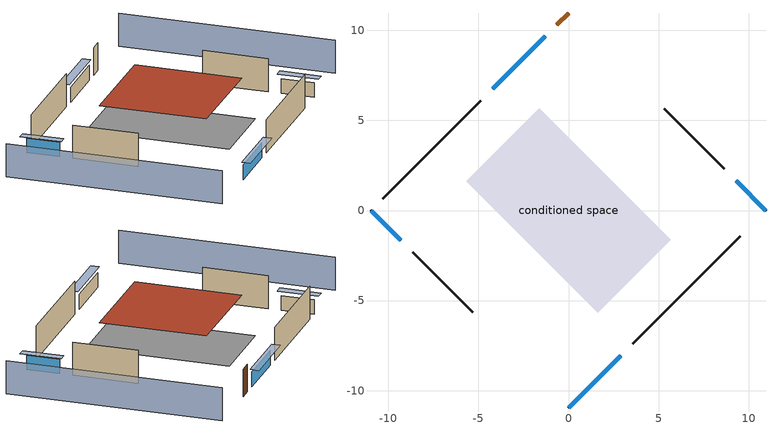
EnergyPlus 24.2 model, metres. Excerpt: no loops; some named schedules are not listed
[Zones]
conditioned space
 floor foundation (Slab1 construction): -5.66,1.62 -1.62,5.66 5.66,-1.62 1.62,-5.66 z0
 wall outside (AdiabaticWallConstruction 1): 0,10.96 -0.65,10.31 z0:2.03
 wall outside (AdiabaticWallConstruction): 0,-10.96 2.91,-8.05 / -1.3,9.66 -4.21,6.75 z0:1.1; -10.96,0 -9.3,-1.66 / 10.96,0 9.3,1.66 z0:1.07
 wall outside (Wall1 construction): 3.57,-7.39 9.54,-1.42 z0:2.44
 wall outside (Wall2 construction): -8.64,-2.32 -5.32,-5.64 z0:2.44
 wall outside (Wall3 construction): -4.87,6.09 -10.3,0.66 z0:2.44
 wall outside (Wall4 construction): 8.64,2.32 5.32,5.64 z0:2.44
 window (WindowConstruction): 0,-10.96 2.91,-8.05 z0:1.1
 window (WindowConstruction 1): -10.96,0 -9.3,-1.66 z0:1.07
 window (WindowConstruction 2): -1.3,9.66 -4.21,6.75 z0:1.1
 window (WindowConstruction 3): 10.96,0 9.3,1.66 z0:1.07
 door (Door): 0,10.96 -0.65,10.31 z0:2.03
 roof outside (Roof1 construction): 0,5.43 -5.43,0 0,-5.43 5.43,0 z2.44
shading: -14.19,-3.23 -3.23,-14.19 / 14.19,3.23 3.23,14.19 z0:2.44; 3.13,-7.84 -0.22,-11.18 0.22,-11.61 3.56,-8.27 z1.4; -9.08,-1.88 -11.18,0.22 -11.61,-0.22 -9.51,-2.31 z1.37; -4.43,6.53 -1.09,9.87 -1.52,10.3 -4.86,6.96 z1.4; 9.08,1.88 11.18,-0.22 11.61,0.22 9.51,2.31 z1.37
[Building]
Building 1: Terrain=Suburbs
[Site:Location]
Portland Intl Arpt_OR: Latitude {deg}=45.59; Longitude {deg}=-122.6; Time Zone {hr}=-8; Elevation {m}=33; Keep Site Location Information=Yes
[Site:GroundTemperature:Shallow]
10.2558, 8.96328, 8.85977, 9.47314, 11.9355, 14.3863, 16.5111, 17.8571, 17.9714, 16.8767, 14.8061, 12.4304
[Site:WaterMainsTemperature]
Calculation Method=Schedule; Temperature Schedule=mains temperature schedule
[Material] Roughness=Rough; Thermal Absorptance=0.9
Name | Thickness {m} | Conductivity {W/m-K} | Density {kg/m3} | Specific Heat {J/kg-K} | Solar Absorptance | Visible Absorptance
concrete 4.0 in. | 0.1016 | 1.803125 | 2242.8 | 837.4 | 0.7 | 0.7
door material | 0.04445 | 0.0612267 | 512.64 | 1214.23 | 0.7 | 0.7
floor covering | 0.0127 | 0.0450781 | 54.468 | 1339.84 | 0.9 | 0.9
furniture material conditioned space 1 | 0.1524 | 0.115458 | 640.8 | 1214.23 | 0.6 | 0.6
gypsum board | 0.0127 | 0.160291 | 801 | 837.4 | 0.6 | 0.6
osb sheathing 0.5 in. | 0.0127 | 0.115458 | 512.64 | 1214.23 | 0.7 | 0.7
osb sheathing 0.75 in. | 0.01905 | 0.115458 | 512.64 | 1214.23 | 0.7 | 0.7
roof rigid ins | 0.103632 | 0.029427 | 32.04 | 1214.23 | 0.7 | 0.7
roof stud and cavity | 0.2032 | 0.0470591 | 78.34581 | 1123.46 | 0.7 | 0.7
slate or tile shingles | 0.01905 | 0.840978 | 1899.972 | 799.717 | 0.75 | 0.75
wall rigid ins | 0.512978 | 0.029427 | 32.04 | 1214.23 | 0.7 | 0.7
wall stud and cavity | 0.1397 | 0.550994 | 139.0536 | 1170.24 | 0.7 | 0.7
wall stud and cavity 1 | 0.0889 | 0.380278 | 52.3479 | 1209.89 | 0.7 | 0.7
wall stud and cavity 2 | 0.0889 | 0.391764 | 83.0341 | 1211.67 | 0.7 | 0.7
wood siding | 0.0254 | 0.102417 | 544.68 | 1172.36 | 0.85 | 0.85
wood siding 1; wood siding 2 | 0.0254 | 0.102417 | 544.68 | 1172.36 | 0.7 | 0.7
[WindowMaterial:SimpleGlazingSystem]
WindowMaterial: U-Factor {W/m2-K}=4.31528; Solar Heat Gain Coefficient=0.67
[Construction]
AdiabaticWallConstruction: wood siding 1, wall rigid ins, wall stud and cavity 1, gypsum board
AdiabaticWallConstruction 1: wood siding 2, wall rigid ins, wall stud and cavity 1, gypsum board
Door: door material
furniture construction conditioned space 1: furniture material conditioned space 1
PartitionWallConstruction: gypsum board, wall stud and cavity 2, gypsum board
Roof1 construction: slate or tile shingles, roof rigid ins, osb sheathing 0.75 in., roof stud and cavity, gypsum board
Slab1 construction: concrete 4.0 in., floor covering
Wall1 construction; Wall2 construction; Wall3 construction; Wall4 construction: wood siding, osb sheathing 0.5 in., wall stud and cavity, gypsum board
WindowConstruction; WindowConstruction 1; WindowConstruction 2; WindowConstruction 3: WindowMaterial
[Zone]
conditioned space: Multiplier=1; Volume {m3}=143.623; Part of Total Floor Area=Yes
[Space]
conditioned space 1: Zone=conditioned space; Volume {m3}=143.623
[SurfaceProperty:ExposedFoundationPerimeter]
Slab1: Exposed Perimeter Calculation Method=TotalExposedPerimeter; Total Exposed Perimeter {m}=32.03448
[SurfaceProperty:IncidentSolarMultiplier] Incident Solar Multiplier=1; Incident Solar Multiplier Schedule=trans schedule winter=0.85 summer=0.7
Window1; Window2; Window3; Window4
[InternalMass] Zone or ZoneList=conditioned space; Space or SpaceList=conditioned space 1
Name | Construction | Surface Area {m2}
furniture mass conditioned space 1 | furniture construction conditioned space 1 | 23.56021
partition wall mass | PartitionWallConstruction | 58.90053
[ElectricEquipment] Zone or ZoneList or Space or SpaceList=conditioned space 1; Design Level Calculation Method=EquipmentLevel; Fraction Latent=0
Name | Schedule | Design Level {W} | Fraction Radiant | Fraction Lost
clothes dryer | clothes dryer schedule | 0 | 0 | 1
clothes washer | clothes washer schedule | 0 | 0 | 1
cooking range | cooking range schedule | 0 | 0 | 1
dishwasher | dishwasher schedule | 0 | 0 | 1
freezer | freezer schedule | 194.914 | 0.6 | 0
fridge | fridge schedule | 49.4292 | 0.6 | 0
mech vent house fan | mech vent house fan schedule | 0 | 0 | 1
mech vent house fan cfis | mech vent house fan cfis schedule | 0 | 0 | 0
misc permanent spa heater | misc permanent spa heater schedule | 154.19 | 0 | 1
misc permanent spa pump | misc permanent spa pump schedule | 161.245 | 0 | 1
whole house fan | Always On Discrete | 0 | 0 | 1
[OtherEquipment] Zone or ZoneList or Space or SpaceList=conditioned space 1; Design Level Calculation Method=EquipmentLevel
Name | Fuel Type | Schedule | Design Level {W} | Fraction Latent | Fraction Radiant | Fraction Lost
clothes dryer 1 | Electricity | clothes dryer schedule | 0 | 0 | 0 | 1
cooking range 1 | Electricity | cooking range schedule | 0 | 0 | 0 | 1
general water use latent | None | general water use schedule | 0 | 1 | 0 | 0
general water use sensible | None | general water use schedule | 0 | 0 | 0.6 | 0
mech vent house fan latent load; water heater lat | None | Always On Discrete | 0 | 1 | 0 | 0
mech vent house fan sensible load; water heater sens | None | Always On Discrete | 0 | 0 | 0 | 0
water heater energy adjustment1 | Electricity | Always On Discrete | 0.01 | 0 | 0 | 1
[ZoneInfiltration:DesignFlowRate] Zone or ZoneList or Space or SpaceList=conditioned space 1; Schedule=Always On Discrete; Design Flow Rate Calculation Method=Flow/Zone; Design Flow Rate {m3/s}=0
infil flow; natural vent flow; whole house fan flow
[Foundation:Kiva]
Foundation Kiva 1: Initial Indoor Air Temperature {C}=12.7778; Wall Height Above Grade {m}=0.1016; Wall Depth Below Slab {m}=0.2032
[Foundation:Kiva:Settings]
Soil Conductivity {W/m-K}=1.3848; Soil Density {kg/m3}=1842.3; Soil Specific Heat {J/kg-K}=418.7; Ground Solar Absorptivity=0.9; Ground Thermal Absorptivity=0.9; Ground Surface Roughness {m}=0.03; Far-Field Width {m}=40; Deep-Ground Boundary Condition=ZeroFlux; Deep-Ground Depth {m}=40; Minimum Cell Dimension {m}=0.2; Maximum Cell Growth Coefficient=3; Simulation Timestep=Timestep
[Schedule:Day:Interval]
trans schedule winter=0.85 summer=0.7 day; trans schedule winter=0.85 summer=0.7 day 2: No, 24:00, 0.85
trans schedule winter=0.85 summer=0.7 day 1: No, 24:00, 0.7
trans schedule winter=0.85 summer=0.7 default day; clothes dryer schedule day 1; clothes dryer schedule default day; clothes washer schedule day 1; clothes washer schedule default day; cooking range schedule day 1; cooking range schedule default day; dishwasher schedule day 1; dishwasher schedule default day; freezer schedule default day: No, 24:00, 0
freezer schedule day: No, 01:00, 0.610949, 02:00, 0.595675, 03:00, 0.580401, 04:00, 0.565128, 06:00, 0.549854, 07:00, 0.580401, 08:00, 0.610949, 10:00, 0.626223, 12:00, 0.610949, 15:00, 0.641496, 16:00, 0.626223, 17:00, 0.672044, 18:00, 0.733139, 19:00, 0.763686, 20:00, 0.733139, 21:00, 0.717865, 22:00, 0.702591, 23:00, 0.672044, 24:00, 0.626223
[Schedule:Week:Daily]
trans schedule winter=0.85 summer=0.7 Week Rule - Jan1-May26: trans schedule winter=0.85 summer=0.7 day, trans schedule winter=0.85 summer=0.7 day, trans schedule winter=0.85 summer=0.7 day, trans schedule winter=0.85 summer=0.7 day, trans schedule winter=0.85 summer=0.7 day, trans schedule winter=0.85 summer=0.7 day, trans schedule winter=0.85 summer=0.7 day, trans schedule winter=0.85 summer=0.7 default day, trans schedule winter=0.85 summer=0.7 default day, trans schedule winter=0.85 summer=0.7 default day, trans schedule winter=0.85 summer=0.7 default day, trans schedule winter=0.85 summer=0.7 default day
trans schedule winter=0.85 summer=0.7 Week Rule - May27-Jun2: trans schedule winter=0.85 summer=0.7 day, trans schedule winter=0.85 summer=0.7 day, trans schedule winter=0.85 summer=0.7 day, trans schedule winter=0.85 summer=0.7 day, trans schedule winter=0.85 summer=0.7 day, trans schedule winter=0.85 summer=0.7 day 1, trans schedule winter=0.85 summer=0.7 day 1, trans schedule winter=0.85 summer=0.7 default day, trans schedule winter=0.85 summer=0.7 default day, trans schedule winter=0.85 summer=0.7 default day, trans schedule winter=0.85 summer=0.7 default day, trans schedule winter=0.85 summer=0.7 default day
trans schedule winter=0.85 summer=0.7 Week Rule - Jun3-Sep29: trans schedule winter=0.85 summer=0.7 day 1, trans schedule winter=0.85 summer=0.7 day 1, trans schedule winter=0.85 summer=0.7 day 1, trans schedule winter=0.85 summer=0.7 day 1, trans schedule winter=0.85 summer=0.7 day 1, trans schedule winter=0.85 summer=0.7 day 1, trans schedule winter=0.85 summer=0.7 day 1, trans schedule winter=0.85 summer=0.7 default day, trans schedule winter=0.85 summer=0.7 default day, trans schedule winter=0.85 summer=0.7 default day, trans schedule winter=0.85 summer=0.7 default day, trans schedule winter=0.85 summer=0.7 default day
trans schedule winter=0.85 summer=0.7 Week Rule - Sep30-Oct6: trans schedule winter=0.85 summer=0.7 day 1, trans schedule winter=0.85 summer=0.7 day 2, trans schedule winter=0.85 summer=0.7 day 2, trans schedule winter=0.85 summer=0.7 day 2, trans schedule winter=0.85 summer=0.7 day 2, trans schedule winter=0.85 summer=0.7 day 2, trans schedule winter=0.85 summer=0.7 day 2, trans schedule winter=0.85 summer=0.7 default day, trans schedule winter=0.85 summer=0.7 default day, trans schedule winter=0.85 summer=0.7 default day, trans schedule winter=0.85 summer=0.7 default day, trans schedule winter=0.85 summer=0.7 default day
trans schedule winter=0.85 summer=0.7 Week Rule - Oct7-Dec31: trans schedule winter=0.85 summer=0.7 day 2, trans schedule winter=0.85 summer=0.7 day 2, trans schedule winter=0.85 summer=0.7 day 2, trans schedule winter=0.85 summer=0.7 day 2, trans schedule winter=0.85 summer=0.7 day 2, trans schedule winter=0.85 summer=0.7 day 2, trans schedule winter=0.85 summer=0.7 day 2, trans schedule winter=0.85 summer=0.7 default day, trans schedule winter=0.85 summer=0.7 default day, trans schedule winter=0.85 summer=0.7 default day, trans schedule winter=0.85 summer=0.7 default day, trans schedule winter=0.85 summer=0.7 default day
clothes dryer schedule Week Rule - Jan1-Dec31: clothes dryer schedule day 1, clothes dryer schedule day 1, clothes dryer schedule day 1, clothes dryer schedule day 1, clothes dryer schedule day 1, clothes dryer schedule day 1, clothes dryer schedule day 1, clothes dryer schedule default day, clothes dryer schedule default day, clothes dryer schedule default day, clothes dryer schedule default day, clothes dryer schedule default day
clothes washer schedule Week Rule - Jan1-Dec31: clothes washer schedule day 1, clothes washer schedule day 1, clothes washer schedule day 1, clothes washer schedule day 1, clothes washer schedule day 1, clothes washer schedule day 1, clothes washer schedule day 1, clothes washer schedule default day, clothes washer schedule default day, clothes washer schedule default day, clothes washer schedule default day, clothes washer schedule default day
cooking range schedule Week Rule - Jan1-Dec31: cooking range schedule day 1, cooking range schedule day 1, cooking range schedule day 1, cooking range schedule day 1, cooking range schedule day 1, cooking range schedule day 1, cooking range schedule day 1, cooking range schedule default day, cooking range schedule default day, cooking range schedule default day, cooking range schedule default day, cooking range schedule default day
dishwasher schedule Week Rule - Jan1-Dec31: dishwasher schedule day 1, dishwasher schedule day 1, dishwasher schedule day 1, dishwasher schedule day 1, dishwasher schedule day 1, dishwasher schedule day 1, dishwasher schedule day 1, dishwasher schedule default day, dishwasher schedule default day, dishwasher schedule default day, dishwasher schedule default day, dishwasher schedule default day
freezer schedule Week Rule - Jan1-Jan27: freezer schedule day, freezer schedule day, freezer schedule day, freezer schedule day, freezer schedule day, freezer schedule day, freezer schedule day, freezer schedule default day, freezer schedule default day, freezer schedule default day, freezer schedule default day, freezer schedule default day
freezer schedule Week Rule - Jan28-Feb3: freezer schedule day, freezer schedule day, freezer schedule day, freezer schedule day, freezer schedule day 1, freezer schedule day 1, freezer schedule day 1, freezer schedule default day, freezer schedule default day, freezer schedule default day, freezer schedule default day, freezer schedule default day
freezer schedule Week Rule - Feb4-Feb24: freezer schedule day 1, freezer schedule day 1, freezer schedule day 1, freezer schedule day 1, freezer schedule day 1, freezer schedule day 1, freezer schedule day 1, freezer schedule default day, freezer schedule default day, freezer schedule default day, freezer schedule default day, freezer schedule default day
freezer schedule Week Rule - Feb25-Mar3: freezer schedule day 1, freezer schedule day 1, freezer schedule day 1, freezer schedule day 1, freezer schedule day 2, freezer schedule day 2, freezer schedule day 2, freezer schedule default day, freezer schedule default day, freezer schedule default day, freezer schedule default day, freezer schedule default day
freezer schedule Week Rule - Mar4-May26: freezer schedule day 2, freezer schedule day 2, freezer schedule day 2, freezer schedule day 2, freezer schedule day 2, freezer schedule day 2, freezer schedule day 2, freezer schedule default day, freezer schedule default day, freezer schedule default day, freezer schedule default day, freezer schedule default day
freezer schedule Week Rule - May27-Jun2: freezer schedule day 2, freezer schedule day 2, freezer schedule day 2, freezer schedule day 2, freezer schedule day 2, freezer schedule day 3, freezer schedule day 3, freezer schedule default day, freezer schedule default day, freezer schedule default day, freezer schedule default day, freezer schedule default day
freezer schedule Week Rule - Jun3-Sep29: freezer schedule day 3, freezer schedule day 3, freezer schedule day 3, freezer schedule day 3, freezer schedule day 3, freezer schedule day 3, freezer schedule day 3, freezer schedule default day, freezer schedule default day, freezer schedule default day, freezer schedule default day, freezer schedule default day
freezer schedule Week Rule - Sep30-Oct6: freezer schedule day 3, freezer schedule day 4, freezer schedule day 4, freezer schedule day 4, freezer schedule day 4, freezer schedule day 4, freezer schedule day 4, freezer schedule default day, freezer schedule default day, freezer schedule default day, freezer schedule default day, freezer schedule default day
freezer schedule Week Rule - Oct7-Oct27: freezer schedule day 4, freezer schedule day 4, freezer schedule day 4, freezer schedule day 4, freezer schedule day 4, freezer schedule day 4, freezer schedule day 4, freezer schedule default day, freezer schedule default day, freezer schedule default day, freezer schedule default day, freezer schedule default day
freezer schedule Week Rule - Oct28-Nov3: freezer schedule day 4, freezer schedule day 4, freezer schedule day 4, freezer schedule day 4, freezer schedule day 5, freezer schedule day 5, freezer schedule day 5, freezer schedule default day, freezer schedule default day, freezer schedule default day, freezer schedule default day, freezer schedule default day
freezer schedule Week Rule - Nov4-Nov24: freezer schedule day 5, freezer schedule day 5, freezer schedule day 5, freezer schedule day 5, freezer schedule day 5, freezer schedule day 5, freezer schedule day 5, freezer schedule default day, freezer schedule default day, freezer schedule default day, freezer schedule default day, freezer schedule default day
freezer schedule Week Rule - Nov25-Dec1: freezer schedule day 5, freezer schedule day 5, freezer schedule day 5, freezer schedule day 5, freezer schedule day 5, freezer schedule day 5, freezer schedule day 6, freezer schedule default day, freezer schedule default day, freezer schedule default day, freezer schedule default day, freezer schedule default day
freezer schedule Week Rule - Dec2-Dec31: freezer schedule day 6, freezer schedule day 6, freezer schedule day 6, freezer schedule day 6, freezer schedule day 6, freezer schedule day 6, freezer schedule day 6, freezer schedule default day, freezer schedule default day, freezer schedule default day, freezer schedule default day, freezer schedule default day
misc permanent spa heater schedule Week Rule - Jan1-Jan27: misc permanent spa heater schedule day, misc permanent spa heater schedule day, misc permanent spa heater schedule day, misc permanent spa heater schedule day, misc permanent spa heater schedule day, misc permanent spa heater schedule day, misc permanent spa heater schedule day, misc permanent spa heater schedule default day, misc permanent spa heater schedule default day, misc permanent spa heater schedule default day, misc permanent spa heater schedule default day, misc permanent spa heater schedule default day
misc permanent spa heater schedule Week Rule - Jan28-Feb3: misc permanent spa heater schedule day, misc permanent spa heater schedule day, misc permanent spa heater schedule day, misc permanent spa heater schedule day, misc permanent spa heater schedule day 1, misc permanent spa heater schedule day 1, misc permanent spa heater schedule day 1, misc permanent spa heater schedule default day, misc permanent spa heater schedule default day, misc permanent spa heater schedule default day, misc permanent spa heater schedule default day, misc permanent spa heater schedule default day
misc permanent spa heater schedule Week Rule - Feb4-Feb24: misc permanent spa heater schedule day 1, misc permanent spa heater schedule day 1, misc permanent spa heater schedule day 1, misc permanent spa heater schedule day 1, misc permanent spa heater schedule day 1, misc permanent spa heater schedule day 1, misc permanent spa heater schedule day 1, misc permanent spa heater schedule default day, misc permanent spa heater schedule default day, misc permanent spa heater schedule default day, misc permanent spa heater schedule default day, misc permanent spa heater schedule default day
misc permanent spa heater schedule Week Rule - Feb25-Mar3: misc permanent spa heater schedule day 1, misc permanent spa heater schedule day 1, misc permanent spa heater schedule day 1, misc permanent spa heater schedule day 1, misc permanent spa heater schedule day 2, misc permanent spa heater schedule day 2, misc permanent spa heater schedule day 2, misc permanent spa heater schedule default day, misc permanent spa heater schedule default day, misc permanent spa heater schedule default day, misc permanent spa heater schedule default day, misc permanent spa heater schedule default day
misc permanent spa heater schedule Week Rule - Mar4-May26: misc permanent spa heater schedule day 2, misc permanent spa heater schedule day 2, misc permanent spa heater schedule day 2, misc permanent spa heater schedule day 2, misc permanent spa heater schedule day 2, misc permanent spa heater schedule day 2, misc permanent spa heater schedule day 2, misc permanent spa heater schedule default day, misc permanent spa heater schedule default day, misc permanent spa heater schedule default day, misc permanent spa heater schedule default day, misc permanent spa heater schedule default day
misc permanent spa heater schedule Week Rule - May27-Jun2: misc permanent spa heater schedule day 2, misc permanent spa heater schedule day 2, misc permanent spa heater schedule day 2, misc permanent spa heater schedule day 2, misc permanent spa heater schedule day 2, misc permanent spa heater schedule day 3, misc permanent spa heater schedule day 3, misc permanent spa heater schedule default day, misc permanent spa heater schedule default day, misc permanent spa heater schedule default day, misc permanent spa heater schedule default day, misc permanent spa heater schedule default day
misc permanent spa heater schedule Week Rule - Jun3-Sep29: misc permanent spa heater schedule day 3, misc permanent spa heater schedule day 3, misc permanent spa heater schedule day 3, misc permanent spa heater schedule day 3, misc permanent spa heater schedule day 3, misc permanent spa heater schedule day 3, misc permanent spa heater schedule day 3, misc permanent spa heater schedule default day, misc permanent spa heater schedule default day, misc permanent spa heater schedule default day, misc permanent spa heater schedule default day, misc permanent spa heater schedule default day
misc permanent spa heater schedule Week Rule - Sep30-Oct6: misc permanent spa heater schedule day 3, misc permanent spa heater schedule day 4, misc permanent spa heater schedule day 4, misc permanent spa heater schedule day 4, misc permanent spa heater schedule day 4, misc permanent spa heater schedule day 4, misc permanent spa heater schedule day 4, misc permanent spa heater schedule default day, misc permanent spa heater schedule default day, misc permanent spa heater schedule default day, misc permanent spa heater schedule default day, misc permanent spa heater schedule default day
misc permanent spa heater schedule Week Rule - Oct7-Oct27: misc permanent spa heater schedule day 4, misc permanent spa heater schedule day 4, misc permanent spa heater schedule day 4, misc permanent spa heater schedule day 4, misc permanent spa heater schedule day 4, misc permanent spa heater schedule day 4, misc permanent spa heater schedule day 4, misc permanent spa heater schedule default day, misc permanent spa heater schedule default day, misc permanent spa heater schedule default day, misc permanent spa heater schedule default day, misc permanent spa heater schedule default day
misc permanent spa heater schedule Week Rule - Oct28-Nov3: misc permanent spa heater schedule day 4, misc permanent spa heater schedule day 4, misc permanent spa heater schedule day 4, misc permanent spa heater schedule day 4, misc permanent spa heater schedule day 5, misc permanent spa heater schedule day 5, misc permanent spa heater schedule day 5, misc permanent spa heater schedule default day, misc permanent spa heater schedule default day, misc permanent spa heater schedule default day, misc permanent spa heater schedule default day, misc permanent spa heater schedule default day
misc permanent spa heater schedule Week Rule - Nov4-Nov24: misc permanent spa heater schedule day 5, misc permanent spa heater schedule day 5, misc permanent spa heater schedule day 5, misc permanent spa heater schedule day 5, misc permanent spa heater schedule day 5, misc permanent spa heater schedule day 5, misc permanent spa heater schedule day 5, misc permanent spa heater schedule default day, misc permanent spa heater schedule default day, misc permanent spa heater schedule default day, misc permanent spa heater schedule default day, misc permanent spa heater schedule default day
misc permanent spa heater schedule Week Rule - Nov25-Dec1: misc permanent spa heater schedule day 5, misc permanent spa heater schedule day 5, misc permanent spa heater schedule day 5, misc permanent spa heater schedule day 5, misc permanent spa heater schedule day 5, misc permanent spa heater schedule day 5, misc permanent spa heater schedule day 6, misc permanent spa heater schedule default day, misc permanent spa heater schedule default day, misc permanent spa heater schedule default day, misc permanent spa heater schedule default day, misc permanent spa heater schedule default day
misc permanent spa heater schedule Week Rule - Dec2-Dec31: misc permanent spa heater schedule day 6, misc permanent spa heater schedule day 6, misc permanent spa heater schedule day 6, misc permanent spa heater schedule day 6, misc permanent spa heater schedule day 6, misc permanent spa heater schedule day 6, misc permanent spa heater schedule day 6, misc permanent spa heater schedule default day, misc permanent spa heater schedule default day, misc permanent spa heater schedule default day, misc permanent spa heater schedule default day, misc permanent spa heater schedule default day
misc permanent spa pump schedule Week Rule - Jan1-Jan27: misc permanent spa pump schedule day, misc permanent spa pump schedule day, misc permanent spa pump schedule day, misc permanent spa pump schedule day, misc permanent spa pump schedule day, misc permanent spa pump schedule day, misc permanent spa pump schedule day, misc permanent spa pump schedule default day, misc permanent spa pump schedule default day, misc permanent spa pump schedule default day, misc permanent spa pump schedule default day, misc permanent spa pump schedule default day
misc permanent spa pump schedule Week Rule - Jan28-Feb3: misc permanent spa pump schedule day, misc permanent spa pump schedule day, misc permanent spa pump schedule day, misc permanent spa pump schedule day, misc permanent spa pump schedule day 1, misc permanent spa pump schedule day 1, misc permanent spa pump schedule day 1, misc permanent spa pump schedule default day, misc permanent spa pump schedule default day, misc permanent spa pump schedule default day, misc permanent spa pump schedule default day, misc permanent spa pump schedule default day
misc permanent spa pump schedule Week Rule - Feb4-Feb24: misc permanent spa pump schedule day 1, misc permanent spa pump schedule day 1, misc permanent spa pump schedule day 1, misc permanent spa pump schedule day 1, misc permanent spa pump schedule day 1, misc permanent spa pump schedule day 1, misc permanent spa pump schedule day 1, misc permanent spa pump schedule default day, misc permanent spa pump schedule default day, misc permanent spa pump schedule default day, misc permanent spa pump schedule default day, misc permanent spa pump schedule default day
misc permanent spa pump schedule Week Rule - Feb25-Mar3: misc permanent spa pump schedule day 1, misc permanent spa pump schedule day 1, misc permanent spa pump schedule day 1, misc permanent spa pump schedule day 1, misc permanent spa pump schedule day 2, misc permanent spa pump schedule day 2, misc permanent spa pump schedule day 2, misc permanent spa pump schedule default day, misc permanent spa pump schedule default day, misc permanent spa pump schedule default day, misc permanent spa pump schedule default day, misc permanent spa pump schedule default day
misc permanent spa pump schedule Week Rule - Mar4-Mar31: misc permanent spa pump schedule day 2, misc permanent spa pump schedule day 2, misc permanent spa pump schedule day 2, misc permanent spa pump schedule day 2, misc permanent spa pump schedule day 2, misc permanent spa pump schedule day 2, misc permanent spa pump schedule day 2, misc permanent spa pump schedule default day, misc permanent spa pump schedule default day, misc permanent spa pump schedule default day, misc permanent spa pump schedule default day, misc permanent spa pump schedule default day
misc permanent spa pump schedule Week Rule - Apr1-Apr28: misc permanent spa pump schedule day 3, misc permanent spa pump schedule day 3, misc permanent spa pump schedule day 3, misc permanent spa pump schedule day 3, misc permanent spa pump schedule day 3, misc permanent spa pump schedule day 3, misc permanent spa pump schedule day 3, misc permanent spa pump schedule default day, misc permanent spa pump schedule default day, misc permanent spa pump schedule default day, misc permanent spa pump schedule default day, misc permanent spa pump schedule default day
misc permanent spa pump schedule Week Rule - Apr29-May5: misc permanent spa pump schedule day 3, misc permanent spa pump schedule day 3, misc permanent spa pump schedule day 4, misc permanent spa pump schedule day 4, misc permanent spa pump schedule day 4, misc permanent spa pump schedule day 4, misc permanent spa pump schedule day 4, misc permanent spa pump schedule default day, misc permanent spa pump schedule default day, misc permanent spa pump schedule default day, misc permanent spa pump schedule default day, misc permanent spa pump schedule default day
misc permanent spa pump schedule Week Rule - May6-May26: misc permanent spa pump schedule day 4, misc permanent spa pump schedule day 4, misc permanent spa pump schedule day 4, misc permanent spa pump schedule day 4, misc permanent spa pump schedule day 4, misc permanent spa pump schedule day 4, misc permanent spa pump schedule day 4, misc permanent spa pump schedule default day, misc permanent spa pump schedule default day, misc permanent spa pump schedule default day, misc permanent spa pump schedule default day, misc permanent spa pump schedule default day
misc permanent spa pump schedule Week Rule - May27-Jun2: misc permanent spa pump schedule day 4, misc permanent spa pump schedule day 4, misc permanent spa pump schedule day 4, misc permanent spa pump schedule day 4, misc permanent spa pump schedule day 4, misc permanent spa pump schedule day 5, misc permanent spa pump schedule day 5, misc permanent spa pump schedule default day, misc permanent spa pump schedule default day, misc permanent spa pump schedule default day, misc permanent spa pump schedule default day, misc permanent spa pump schedule default day
misc permanent spa pump schedule Week Rule - Jun3-Jun30: misc permanent spa pump schedule day 5, misc permanent spa pump schedule day 5, misc permanent spa pump schedule day 5, misc permanent spa pump schedule day 5, misc permanent spa pump schedule day 5, misc permanent spa pump schedule day 5, misc permanent spa pump schedule day 5, misc permanent spa pump schedule default day, misc permanent spa pump schedule default day, misc permanent spa pump schedule default day, misc permanent spa pump schedule default day, misc permanent spa pump schedule default day
misc permanent spa pump schedule Week Rule - Jul1-Aug25: misc permanent spa pump schedule day 6, misc permanent spa pump schedule day 6, misc permanent spa pump schedule day 6, misc permanent spa pump schedule day 6, misc permanent spa pump schedule day 6, misc permanent spa pump schedule day 6, misc permanent spa pump schedule day 6, misc permanent spa pump schedule default day, misc permanent spa pump schedule default day, misc permanent spa pump schedule default day, misc permanent spa pump schedule default day, misc permanent spa pump schedule default day
misc permanent spa pump schedule Week Rule - Aug26-Sep1: misc permanent spa pump schedule day 6, misc permanent spa pump schedule day 6, misc permanent spa pump schedule day 6, misc permanent spa pump schedule day 6, misc permanent spa pump schedule day 6, misc permanent spa pump schedule day 6, misc permanent spa pump schedule day 7, misc permanent spa pump schedule default day, misc permanent spa pump schedule default day, misc permanent spa pump schedule default day, misc permanent spa pump schedule default day, misc permanent spa pump schedule default day
misc permanent spa pump schedule Week Rule - Sep2-Sep29: misc permanent spa pump schedule day 7, misc permanent spa pump schedule day 7, misc permanent spa pump schedule day 7, misc permanent spa pump schedule day 7, misc permanent spa pump schedule day 7, misc permanent spa pump schedule day 7, misc permanent spa pump schedule day 7, misc permanent spa pump schedule default day, misc permanent spa pump schedule default day, misc permanent spa pump schedule default day, misc permanent spa pump schedule default day, misc permanent spa pump schedule default day
misc permanent spa pump schedule Week Rule - Sep30-Oct6: misc permanent spa pump schedule day 7, misc permanent spa pump schedule day 8, misc permanent spa pump schedule day 8, misc permanent spa pump schedule day 8, misc permanent spa pump schedule day 8, misc permanent spa pump schedule day 8, misc permanent spa pump schedule day 8, misc permanent spa pump schedule default day, misc permanent spa pump schedule default day, misc permanent spa pump schedule default day, misc permanent spa pump schedule default day, misc permanent spa pump schedule default day
misc permanent spa pump schedule Week Rule - Oct7-Oct27: misc permanent spa pump schedule day 8, misc permanent spa pump schedule day 8, misc permanent spa pump schedule day 8, misc permanent spa pump schedule day 8, misc permanent spa pump schedule day 8, misc permanent spa pump schedule day 8, misc permanent spa pump schedule day 8, misc permanent spa pump schedule default day, misc permanent spa pump schedule default day, misc permanent spa pump schedule default day, misc permanent spa pump schedule default day, misc permanent spa pump schedule default day
misc permanent spa pump schedule Week Rule - Oct28-Nov3: misc permanent spa pump schedule day 8, misc permanent spa pump schedule day 8, misc permanent spa pump schedule day 8, misc permanent spa pump schedule day 8, misc permanent spa pump schedule day 9, misc permanent spa pump schedule day 9, misc permanent spa pump schedule day 9, misc permanent spa pump schedule default day, misc permanent spa pump schedule default day, misc permanent spa pump schedule default day, misc permanent spa pump schedule default day, misc permanent spa pump schedule default day
misc permanent spa pump schedule Week Rule - Nov4-Nov24: misc permanent spa pump schedule day 9, misc permanent spa pump schedule day 9, misc permanent spa pump schedule day 9, misc permanent spa pump schedule day 9, misc permanent spa pump schedule day 9, misc permanent spa pump schedule day 9, misc permanent spa pump schedule day 9, misc permanent spa pump schedule default day, misc permanent spa pump schedule default day, misc permanent spa pump schedule default day, misc permanent spa pump schedule default day, misc permanent spa pump schedule default day
misc permanent spa pump schedule Week Rule - Nov25-Dec1: misc permanent spa pump schedule day 9, misc permanent spa pump schedule day 9, misc permanent spa pump schedule day 9, misc permanent spa pump schedule day 9, misc permanent spa pump schedule day 9, misc permanent spa pump schedule day 9, misc permanent spa pump schedule day 10, misc permanent spa pump schedule default day, misc permanent spa pump schedule default day, misc permanent spa pump schedule default day, misc permanent spa pump schedule default day, misc permanent spa pump schedule default day
misc permanent spa pump schedule Week Rule - Dec2-Dec31: misc permanent spa pump schedule day 10, misc permanent spa pump schedule day 10, misc permanent spa pump schedule day 10, misc permanent spa pump schedule day 10, misc permanent spa pump schedule day 10, misc permanent spa pump schedule day 10, misc permanent spa pump schedule day 10, misc permanent spa pump schedule default day, misc permanent spa pump schedule default day, misc permanent spa pump schedule default day, misc permanent spa pump schedule default day, misc permanent spa pump schedule default day
general water use schedule Week Rule - Jan1-Dec31: general water use schedule day 1, general water use schedule day 1, general water use schedule day 1, general water use schedule day 1, general water use schedule day 1, general water use schedule day 1, general water use schedule day 1, general water use schedule default day, general water use schedule default day, general water use schedule default day, general water use schedule default day, general water use schedule default day
[Schedule:Year]
trans schedule winter=0.85 summer=0.7: trans schedule winter=0.85 summer=0.7 Week Rule - Jan1-May26, 1, 1, 5, 26, trans schedule winter=0.85 summer=0.7 Week Rule - May27-Jun2, 5, 27, 6, 2, trans schedule winter=0.85 summer=0.7 Week Rule - Jun3-Sep29, 6, 3, 9, 29, trans schedule winter=0.85 summer=0.7 Week Rule - Sep30-Oct6, 9, 30, 10, 6, trans schedule winter=0.85 summer=0.7 Week Rule - Oct7-Dec31, 10, 7, 12, 31
clothes dryer schedule: clothes dryer schedule Week Rule - Jan1-Dec31, 1, 1, 12, 31
clothes washer schedule: clothes washer schedule Week Rule - Jan1-Dec31, 1, 1, 12, 31
cooking range schedule: cooking range schedule Week Rule - Jan1-Dec31, 1, 1, 12, 31
dishwasher schedule: dishwasher schedule Week Rule - Jan1-Dec31, 1, 1, 12, 31
freezer schedule: freezer schedule Week Rule - Jan1-Jan27, 1, 1, 1, 27, freezer schedule Week Rule - Jan28-Feb3, 1, 28, 2, 3, freezer schedule Week Rule - Feb4-Feb24, 2, 4, 2, 24, freezer schedule Week Rule - Feb25-Mar3, 2, 25, 3, 3, freezer schedule Week Rule - Mar4-May26, 3, 4, 5, 26, freezer schedule Week Rule - May27-Jun2, 5, 27, 6, 2, freezer schedule Week Rule - Jun3-Sep29, 6, 3, 9, 29, freezer schedule Week Rule - Sep30-Oct6, 9, 30, 10, 6, freezer schedule Week Rule - Oct7-Oct27, 10, 7, 10, 27, freezer schedule Week Rule - Oct28-Nov3, 10, 28, 11, 3, freezer schedule Week Rule - Nov4-Nov24, 11, 4, 11, 24, freezer schedule Week Rule - Nov25-Dec1, 11, 25, 12, 1, freezer schedule Week Rule - Dec2-Dec31, 12, 2, 12, 31
misc permanent spa heater schedule: misc permanent spa heater schedule Week Rule - Jan1-Jan27, 1, 1, 1, 27, misc permanent spa heater schedule Week Rule - Jan28-Feb3, 1, 28, 2, 3, misc permanent spa heater schedule Week Rule - Feb4-Feb24, 2, 4, 2, 24, misc permanent spa heater schedule Week Rule - Feb25-Mar3, 2, 25, 3, 3, misc permanent spa heater schedule Week Rule - Mar4-May26, 3, 4, 5, 26, misc permanent spa heater schedule Week Rule - May27-Jun2, 5, 27, 6, 2, misc permanent spa heater schedule Week Rule - Jun3-Sep29, 6, 3, 9, 29, misc permanent spa heater schedule Week Rule - Sep30-Oct6, 9, 30, 10, 6, misc permanent spa heater schedule Week Rule - Oct7-Oct27, 10, 7, 10, 27, misc permanent spa heater schedule Week Rule - Oct28-Nov3, 10, 28, 11, 3, misc permanent spa heater schedule Week Rule - Nov4-Nov24, 11, 4, 11, 24, misc permanent spa heater schedule Week Rule - Nov25-Dec1, 11, 25, 12, 1, misc permanent spa heater schedule Week Rule - Dec2-Dec31, 12, 2, 12, 31
misc permanent spa pump schedule: misc permanent spa pump schedule Week Rule - Jan1-Jan27, 1, 1, 1, 27, misc permanent spa pump schedule Week Rule - Jan28-Feb3, 1, 28, 2, 3, misc permanent spa pump schedule Week Rule - Feb4-Feb24, 2, 4, 2, 24, misc permanent spa pump schedule Week Rule - Feb25-Mar3, 2, 25, 3, 3, misc permanent spa pump schedule Week Rule - Mar4-Mar31, 3, 4, 3, 31, misc permanent spa pump schedule Week Rule - Apr1-Apr28, 4, 1, 4, 28, misc permanent spa pump schedule Week Rule - Apr29-May5, 4, 29, 5, 5, misc permanent spa pump schedule Week Rule - May6-May26, 5, 6, 5, 26, misc permanent spa pump schedule Week Rule - May27-Jun2, 5, 27, 6, 2, misc permanent spa pump schedule Week Rule - Jun3-Jun30, 6, 3, 6, 30, misc permanent spa pump schedule Week Rule - Jul1-Aug25, 7, 1, 8, 25, misc permanent spa pump schedule Week Rule - Aug26-Sep1, 8, 26, 9, 1, misc permanent spa pump schedule Week Rule - Sep2-Sep29, 9, 2, 9, 29, misc permanent spa pump schedule Week Rule - Sep30-Oct6, 9, 30, 10, 6, misc permanent spa pump schedule Week Rule - Oct7-Oct27, 10, 7, 10, 27, misc permanent spa pump schedule Week Rule - Oct28-Nov3, 10, 28, 11, 3, misc permanent spa pump schedule Week Rule - Nov4-Nov24, 11, 4, 11, 24, misc permanent spa pump schedule Week Rule - Nov25-Dec1, 11, 25, 12, 1, misc permanent spa pump schedule Week Rule - Dec2-Dec31, 12, 2, 12, 31
general water use schedule: general water use schedule Week Rule - Jan1-Dec31, 1, 1, 12, 31
[Schedule:Constant]
Name | Hourly Value
fridge schedule | 0
mech vent house fan schedule; mech vent house fan cfis schedule; Always On Discrete | 1
[Schedule:Compact]
mains temperature schedule: Through: 01/01, For: AllDays, Until: 24:00, 13.0633, Through: 01/02, For: AllDays, Until: 24:00, 13.0189, Through: 01/03, For: AllDays, Until: 24:00, 12.975, Through: 01/04, For: AllDays, Until: 24:00, 12.9328, Through: 01/05, For: AllDays, Until: 24:00, 12.8917, Through: 01/06, For: AllDays, Until: 24:00, 12.8517, Through: 01/07, For: AllDays, Until: 24:00, 12.8122, Through: 01/08, For: AllDays, Until: 24:00, 12.7744, Through: 01/09, For: AllDays, Until: 24:00, 12.7378, Through: 01/10, For: AllDays, Until: 24:00, 12.7017, Through: 01/11, For: AllDays, Until: 24:00, 12.6672, Through: 01/12, For: AllDays, Until: 24:00, 12.6339, Through: 01/13, For: AllDays, Until: 24:00, 12.6017, Through: 01/14, For: AllDays, Until: 24:00, 12.5706, Through: 01/15, For: AllDays, Until: 24:00, 12.5411, Through: 01/16, For: AllDays, Until: 24:00, 12.5122, Through: 01/17, For: AllDays, Until: 24:00, 12.485, Through: 01/18, For: AllDays, Until: 24:00, 12.4583, Through: 01/19, For: AllDays, Until: 24:00, 12.4333, Through: 01/20, For: AllDays, Until: 24:00, 12.41, Through: 01/21, For: AllDays, Until: 24:00, 12.3872, Through: 01/22, For: AllDays, Until: 24:00, 12.3661, Through: 01/23, For: AllDays, Until: 24:00, 12.3456, Through: 01/24, For: AllDays, Until: 24:00, 12.3272, Through: 01/25, For: AllDays, Until: 24:00, 12.3094, Through: 01/26, For: AllDays, Until: 24:00, 12.2933, Through: 01/27, For: AllDays, Until: 24:00, 12.2783, Through: 01/28, For: AllDays, Until: 24:00, 12.2644, Through: 01/29, For: AllDays, Until: 24:00, 12.2517, Through: 01/30, For: AllDays, Until: 24:00, 12.2406, Through: 01/31, For: AllDays, Until: 24:00, 12.2306, Through: 02/01, For: AllDays, Until: 24:00, 12.2222, Through: 02/02, For: AllDays, Until: 24:00, 12.215, Through: 02/03, For: AllDays, Until: 24:00, 12.2089, Through: 02/04, For: AllDays, Until: 24:00, 12.2039, Through: 02/05, For: AllDays, Until: 24:00, 12.2006, Through: 02/06, For: AllDays, Until: 24:00, 12.1983, Through: 02/07, For: AllDays, Until: 24:00, 12.1978, Through: 02/08, For: AllDays, Until: 24:00, 12.1978, Through: 02/09, For: AllDays, Until: 24:00, 12.2, Through: 02/10, For: AllDays, Until: 24:00, 12.2028, Through: 02/11, For: AllDays, Until: 24:00, 12.2072, Through: 02/12, For: AllDays, Until: 24:00, 12.2128, Through: 02/13, For: AllDays, Until: 24:00, 12.2194, Through: 02/14, For: AllDays, Until: 24:00, 12.2278, Through: 02/15, For: AllDays, Until: 24:00, 12.2372, Through: 02/16, For: AllDays, Until: 24:00, 12.2483, Through: 02/17, For: AllDays, Until: 24:00, 12.26, Through: 02/18, For: AllDays, Until: 24:00, 12.2733, Through: 02/19, For: AllDays, Until: 24:00, 12.2883, Through: 02/20, For: AllDays, Until: 24:00, 12.3039, Through: 02/21, For: AllDays, Until: 24:00, 12.3211, Through: 02/22, For: AllDays, Until: 24:00, 12.3394, Through: 02/23, For: AllDays, Until: 24:00, 12.3594, Through: 02/24, For: AllDays, Until: 24:00, 12.38, Through: 02/25, For: AllDays, Until: 24:00, 12.4022, Through: 02/26, For: AllDays, Until: 24:00, 12.4256, Through: 02/27, For: AllDays, Until: 24:00, 12.4506, Through: 02/28, For: AllDays, Until: 24:00, 12.4761, Through: 03/01, For: AllDays, Until: 24:00, 12.5033, Through: 03/02, For: AllDays, Until: 24:00, 12.5317, Through: 03/03, For: AllDays, Until: 24:00, 12.5611, Through: 03/04, For: AllDays, Until: 24:00, 12.5917, Through: 03/05, For: AllDays, Until: 24:00, 12.6233, Through: 03/06, For: AllDays, Until: 24:00, 12.6567, Through: 03/07, For: AllDays, Until: 24:00, 12.6906, Through: 03/08, For: AllDays, Until: 24:00, 12.7261, Through: 03/09, For: AllDays, Until: 24:00, 12.7628, Through: 03/10, For: AllDays, Until: 24:00, 12.8, Through: 03/11, For: AllDays, Until: 24:00, 12.8389, Through: 03/12, For: AllDays, Until: 24:00, 12.8789, Through: 03/13, For: AllDays, Until: 24:00, 12.9194, Through: 03/14, For: AllDays, Until: 24:00, 12.9617, Through: 03/15, For: AllDays, Until: 24:00, 13.0044, Through: 03/16, For: AllDays, Until: 24:00, 13.0489, Through: 03/17, For: AllDays, Until: 24:00, 13.0939, Through: 03/18, For: AllDays, Until: 24:00, 13.14, Through: 03/19, For: AllDays, Until: 24:00, 13.1872, Through: 03/20, For: AllDays, Until: 24:00, 13.2356, Through: 03/21, For: AllDays, Until: 24:00, 13.285, Through: 03/22, For: AllDays, Until: 24:00, 13.335, Through: 03/23, For: AllDays, Until: 24:00, 13.3861, Through: 03/24, For: AllDays, Until: 24:00, 13.4383, Through: 03/25, For: AllDays, Until: 24:00, 13.4911, Through: 03/26, For: AllDays, Until: 24:00, 13.545, Through: 03/27, For: AllDays, Until: 24:00, 13.6, Through: 03/28, For: AllDays, Until: 24:00, 13.6556, Through: 03/29, For: AllDays, Until: 24:00, 13.7122, Through: 03/30, For: AllDays, Until: 24:00, 13.77, Through: 03/31, For: AllDays, Until: 24:00, 13.8283, Through: 04/01, For: AllDays, Until: 24:00, 13.8872, Through: 04/02, For: AllDays, Until: 24:00, 13.9472, Through: 04/03, For: AllDays, Until: 24:00, 14.0078, Through: 04/04, For: AllDays, Until: 24:00, 14.0689, Through: 04/05, For: AllDays, Until: 24:00, 14.1311, Through: 04/06, For: AllDays, Until: 24:00, 14.1944, Through: 04/07, For: AllDays, Until: 24:00, 14.2578, Through: 04/08, For: AllDays, Until: 24:00, 14.3222, Through: 04/09, For: AllDays, Until: 24:00, 14.3872, Through: 04/10, For: AllDays, Until: 24:00, 14.4528, Through: 04/11, For: AllDays, Until: 24:00, 14.5189, Through: 04/12, For: AllDays, Until: 24:00, 14.5856, Through: 04/13, For: AllDays, Until: 24:00, 14.6533, Through: 04/14, For: AllDays, Until: 24:00, 14.7211, Through: 04/15, For: AllDays, Until: 24:00, 14.7894, Through: 04/16, For: AllDays, Until: 24:00, 14.8589, Through: 04/17, For: AllDays, Until: 24:00, 14.9283, Through: 04/18, For: AllDays, Until: 24:00, 14.9983, Through: 04/19, For: AllDays, Until: 24:00, 15.0689, Through: 04/20, For: AllDays, Until: 24:00, 15.14, Through: 04/21, For: AllDays, Until: 24:00, 15.2111, Through: 04/22, For: AllDays, Until: 24:00, 15.2833, Through: 04/23, For: AllDays, Until: 24:00, 15.3556, Through: 04/24, For: AllDays, Until: 24:00, 15.4278, Through: 04/25, For: AllDays, Until: 24:00, 15.5006, Through: 04/26, For: AllDays, Until: 24:00, 15.5739, Through: 04/27, For: AllDays, Until: 24:00, 15.6478, Through: 04/28, For: AllDays, Until: 24:00, 15.7211, Through: 04/29, For: AllDays, Until: 24:00, 15.7956, Through: 04/30, For: AllDays, Until: 24:00, 15.8694, Through: 05/01, For: AllDays, Until: 24:00, 15.9439, Through: 05/02, For: AllDays, Until: 24:00, 16.0189, Through: 05/03, For: AllDays, Until: 24:00, 16.0939, Through: 05/04, For: AllDays, Until: 24:00, 16.1689, Through: 05/05, For: AllDays, Until: 24:00, 16.2439, Through: 05/06, For: AllDays, Until: 24:00, 16.3189, Through: 05/07, For: AllDays, Until: 24:00, 16.3944, Through: 05/08, For: AllDays, Until: 24:00, 16.4694, Through: 05/09, For: AllDays, Until: 24:00, 16.545, Through: 05/10, For: AllDays, Until: 24:00, 16.6206, Through: 05/11, For: AllDays, Until: 24:00, 16.6956, Through: 05/12, For: AllDays, Until: 24:00, 16.7711, Through: 05/13, For: AllDays, Until: 24:00, 16.8461, Through: 05/14, For: AllDays, Until: 24:00, 16.9217, Through: 05/15, For: AllDays, Until: 24:00, 16.9967, Through: 05/16, For: AllDays, Until: 24:00, 17.0717, Through: 05/17, For: AllDays, Until: 24:00, 17.1467, Through: 05/18, For: AllDays, Until: 24:00, 17.2211, Through: 05/19, For: AllDays, Until: 24:00, 17.2956, Through: 05/20, For: AllDays, Until: 24:00, 17.37, Through: 05/21, For: AllDays, Until: 24:00, 17.4439, Through: 05/22, For: AllDays, Until: 24:00, 17.5178, Through: 05/23, For: AllDays, Until: 24:00, 17.5911, Through: 05/24, For: AllDays, Until: 24:00, 17.6644, Through: 05/25, For: AllDays, Until: 24:00, 17.7372, Through: 05/26, For: AllDays, Until: 24:00, 17.8094, Through: 05/27, For: AllDays, Until: 24:00, 17.8817, Through: 05/28, For: AllDays, Until: 24:00, 17.9533, Through: 05/29, For: AllDays, Until: 24:00, 18.025, Through: 05/30, For: AllDays, Until: 24:00, 18.0961, Through: 05/31, For: AllDays, Until: 24:00, 18.1661, Through: 06/01, For: AllDays, Until: 24:00, 18.2361, Through: 06/02, For: AllDays, Until: 24:00, 18.3061, Through: 06/03, For: AllDays, Until: 24:00, 18.375, Through: 06/04, For: AllDays, Until: 24:00, 18.4433, Through: 06/05, For: AllDays, Until: 24:00, 18.5111, Through: 06/06, For: AllDays, Until: 24:00, 18.5789, Through: 06/07, For: AllDays, Until: 24:00, 18.6456, Through: 06/08, For: AllDays, Until: 24:00, 18.7117, Through: 06/09, For: AllDays, Until: 24:00, 18.7772, Through: 06/10, For: AllDays, Until: 24:00, 18.8417, Through: 06/11, For: AllDays, Until: 24:00, 18.9061, Through: 06/12, For: AllDays, Until: 24:00, 18.9694, Through: 06/13, For: AllDays, Until: 24:00, 19.0322, Through: 06/14, For: AllDays, Until: 24:00, 19.0944, Through: 06/15, For: AllDays, Until: 24:00, 19.1556, Through: 06/16, For: AllDays, Until: 24:00, 19.2167, Through: 06/17, For: AllDays, Until: 24:00, 19.2761, Through: 06/18, For: AllDays, Until: 24:00, 19.335, Through: 06/19, For: AllDays, Until: 24:00, 19.3933, Through: 06/20, For: AllDays, Until: 24:00, 19.4506, Through: 06/21, For: AllDays, Until: 24:00, 19.5072, Through: 06/22, For: AllDays, Until: 24:00, 19.5628, Through: 06/23, For: AllDays, Until: 24:00, 19.6172, Through: 06/24, For: AllDays, Until: 24:00, 19.6711, Through: 06/25, For: AllDays, Until: 24:00, 19.7244, Through: 06/26, For: AllDays, Until: 24:00, 19.7761, Through: 06/27, For: AllDays, Until: 24:00, 19.8272, Through: 06/28, For: AllDays, Until: 24:00, 19.8772, Through: 06/29, For: AllDays, Until: 24:00, 19.9267, Through: 06/30, For: AllDays, Until: 24:00, 19.9744, Through: 07/01, For: AllDays, Until: 24:00, 20.0217, Through: 07/02, For: AllDays, Until: 24:00, 20.0678, Through: 07/03, For: AllDays, Until: 24:00, 20.1128, Through: 07/04, For: AllDays, Until: 24:00, 20.1567, Through: 07/05, For: AllDays, Until: 24:00, 20.1994, Through: 07/06, For: AllDays, Until: 24:00, 20.2417, Through: 07/07, For: AllDays, Until: 24:00, 20.2822, Through: 07/08, For: AllDays, Until: 24:00, 20.3222, Through: 07/09, For: AllDays, Until: 24:00, 20.3606, Through: 07/10, For: AllDays, Until: 24:00, 20.3978, Through: 07/11, For: AllDays, Until: 24:00, 20.4344, Through: 07/12, For: AllDays, Until: 24:00, 20.4694, Through: 07/13, For: AllDays, Until: 24:00, 20.5033, Through: 07/14, For: AllDays, Until: 24:00, 20.5367, Through: 07/15, For: AllDays, Until: 24:00, 20.5683, Through: 07/16, For: AllDays, Until: 24:00, 20.5983, Through: 07/17, For: AllDays, Until: 24:00, 20.6278, Through: 07/18, For: AllDays, Until: 24:00, 20.6561, Through: 07/19, For: AllDays, Until: 24:00, 20.6828, Through: 07/20, For: AllDays, Until: 24:00, 20.7089, Through: 07/21, For: AllDays, Until: 24:00, 20.7333, Through: 07/22, For: AllDays, Until: 24:00, 20.7561, Through: 07/23, For: AllDays, Until: 24:00, 20.7783, Through: 07/24, For: AllDays, Until: 24:00, 20.7989, Through: 07/25, For: AllDays, Until: 24:00, 20.8189, Through: 07/26, For: AllDays, Until: 24:00, 20.8367, Through: 07/27, For: AllDays, Until: 24:00, 20.8539, Through: 07/28, For: AllDays, Until: 24:00, 20.8694, Through: 07/29, For: AllDays, Until: 24:00, 20.8839, Through: 07/30, For: AllDays, Until: 24:00, 20.8972, Through: 07/31, For: AllDays, Until: 24:00, 20.9094, Through: 08/01, For: AllDays, Until: 24:00, 20.92, Through: 08/02, For: AllDays, Until: 24:00, 20.9289, Through: 08/03, For: AllDays, Until: 24:00, 20.9372, Through: 08/04, For: AllDays, Until: 24:00, 20.9439, Through: 08/05, For: AllDays, Until: 24:00, 20.9494, Through: 08/06, For: AllDays, Until: 24:00, 20.9533, Through: 08/07, For: AllDays, Until: 24:00, 20.9567, Through: 08/08, For: AllDays, Until: 24:00, 20.9578, Through: 08/09, For: AllDays, Until: 24:00, 20.9583, Through: 08/10, For: AllDays, Until: 24:00, 20.9572, Through: 08/11, For: AllDays, Until: 24:00, 20.955, Through: 08/12, For: AllDays, Until: 24:00, 20.9511, Through: 08/13, For: AllDays, Until: 24:00, 20.9467, Through: 08/14, For: AllDays, Until: 24:00, 20.94, Through: 08/15, For: AllDays, Until: 24:00, 20.9328, Through: 08/16, For: AllDays, Until: 24:00, 20.9239, Through: 08/17, For: AllDays, Until: 24:00, 20.9139, Through: 08/18, For: AllDays, Until: 24:00, 20.9028, Through: 08/19, For: AllDays, Until: 24:00, 20.89, Through: 08/20, For: AllDays, Until: 24:00, 20.8761, Through: 08/21, For: AllDays, Until: 24:00, 20.8611, Through: 08/22, For: AllDays, Until: 24:00, 20.8444, Through: 08/23, For: AllDays, Until: 24:00, 20.8267, Through: 08/24, For: AllDays, Until: 24:00, 20.8078, Through: 08/25, For: AllDays, Until: 24:00, 20.7872, Through: 08/26, For: AllDays, Until: 24:00, 20.7661, Through: 08/27, For: AllDays, Until: 24:00, 20.7433, Through: 08/28, For: AllDays, Until: 24:00, 20.7194, Through: 08/29, For: AllDays, Until: 24:00, 20.6944, Through: 08/30, For: AllDays, Until: 24:00, 20.6678, Through: 08/31, For: AllDays, Until: 24:00, 20.64, Through: 09/01, For: AllDays, Until: 24:00, 20.6111, Through: 09/02, For: AllDays, Until: 24:00, 20.5811, Through: 09/03, For: AllDays, Until: 24:00, 20.55, Through: 09/04, For: AllDays, Until: 24:00, 20.5178, Through: 09/05, For: AllDays, Until: 24:00, 20.4844, Through: 09/06, For: AllDays, Until: 24:00, 20.4494, Through: 09/07, For: AllDays, Until: 24:00, 20.4139, Through: 09/08, For: AllDays, Until: 24:00, 20.3767, Through: 09/09, For: AllDays, Until: 24:00, 20.3389, Through: 09/10, For: AllDays, Until: 24:00, 20.2994, Through: 09/11, For: AllDays, Until: 24:00, 20.2594, Through: 09/12, For: AllDays, Until: 24:00, 20.2178, Through: 09/13, For: AllDays, Until: 24:00, 20.1756, Through: 09/14, For: AllDays, Until: 24:00, 20.1317, Through: 09/15, For: AllDays, Until: 24:00, 20.0872, Through: 09/16, For: AllDays, Until: 24:00, 20.0417, Through: 09/17, For: AllDays, Until: 24:00, 19.995, Through: 09/18, For: AllDays, Until: 24:00, 19.9472, Through: 09/19, For: AllDays, Until: 24:00, 19.8983, Through: 09/20, For: AllDays, Until: 24:00, 19.8489, Through: 09/21, For: AllDays, Until: 24:00, 19.7983, Through: 09/22, For: AllDays, Until: 24:00, 19.7467, Through: 09/23, For: AllDays, Until: 24:00, 19.6944, Through: 09/24, For: AllDays, Until: 24:00, 19.6406, Through: 09/25, For: AllDays, Until: 24:00, 19.5867, Through: 09/26, For: AllDays, Until: 24:00, 19.5311, Through: 09/27, For: AllDays, Until: 24:00, 19.475, Through: 09/28, For: AllDays, Until: 24:00, 19.4183, Through: 09/29, For: AllDays, Until: 24:00, 19.3606, Through: 09/30, For: AllDays, Until: 24:00, 19.3017, Through: 10/01, For: AllDays, Until: 24:00, 19.2422, Through: 10/02, For: AllDays, Until: 24:00, 19.1822, Through: 10/03, For: AllDays, Until: 24:00, 19.1211, Through: 10/04, For: AllDays, Until: 24:00, 19.0594, Through: 10/05, For: AllDays, Until: 24:00, 18.9967, Through: 10/06, For: AllDays, Until: 24:00, 18.9333, Through: 10/07, For: AllDays, Until: 24:00, 18.8694, Through: 10/08, For: AllDays, Until: 24:00, 18.805, Through: 10/09, For: AllDays, Until: 24:00, 18.74, Through: 10/10, For: AllDays, Until: 24:00, 18.6739, Through: 10/11, For: AllDays, Until: 24:00, 18.6072, Through: 10/12, For: AllDays, Until: 24:00, 18.5406, Through: 10/13, For: AllDays, Until: 24:00, 18.4728, Through: 10/14, For: AllDays, Until: 24:00, 18.4044, Through: 10/15, For: AllDays, Until: 24:00, 18.3356, Through: 10/16, For: AllDays, Until: 24:00, 18.2661, Through: 10/17, For: AllDays, Until: 24:00, 18.1967, Through: 10/18, For: AllDays, Until: 24:00, 18.1261, Through: 10/19, For: AllDays, Until: 24:00, 18.0556, Through: 10/20, For: AllDays, Until: 24:00, 17.9844, Through: 10/21, For: AllDays, Until: 24:00, 17.9128, Through: 10/22, For: AllDays, Until: 24:00, 17.8406, Through: 10/23, For: AllDays, Until: 24:00, 17.7683, Through: 10/24, For: AllDays, Until: 24:00, 17.6956, Through: 10/25, For: AllDays, Until: 24:00, 17.6228, Through: 10/26, For: AllDays, Until: 24:00, 17.5494, Through: 10/27, For: AllDays, Until: 24:00, 17.4756, Through: 10/28, For: AllDays, Until: 24:00, 17.4017, Through: 10/29, For: AllDays, Until: 24:00, 17.3278, Through: 10/30, For: AllDays, Until: 24:00, 17.2533, Through: 10/31, For: AllDays, Until: 24:00, 17.1789, Through: 11/01, For: AllDays, Until: 24:00, 17.1039, Through: 11/02, For: AllDays, Until: 24:00, 17.0289, Through: 11/03, For: AllDays, Until: 24:00, 16.9539, Through: 11/04, For: AllDays, Until: 24:00, 16.8789, Through: 11/05, For: AllDays, Until: 24:00, 16.8033, Through: 11/06, For: AllDays, Until: 24:00, 16.7283, Through: 11/07, For: AllDays, Until: 24:00, 16.6528, Through: 11/08, For: AllDays, Until: 24:00, 16.5772, Through: 11/09, For: AllDays, Until: 24:00, 16.5022, Through: 11/10, For: AllDays, Until: 24:00, 16.4267, Through: 11/11, For: AllDays, Until: 24:00, 16.3517, Through: 11/12, For: AllDays, Until: 24:00, 16.2761, Through: 11/13, For: AllDays, Until: 24:00, 16.2011, Through: 11/14, For: AllDays, Until: 24:00, 16.1261, Through: 11/15, For: AllDays, Until: 24:00, 16.0511, Through: 11/16, For: AllDays, Until: 24:00, 15.9761, Through: 11/17, For: AllDays, Until: 24:00, 15.9017, Through: 11/18, For: AllDays, Until: 24:00, 15.8272, Through: 11/19, For: AllDays, Until: 24:00, 15.7533, Through: 11/20, For: AllDays, Until: 24:00, 15.6794, Through: 11/21, For: AllDays, Until: 24:00, 15.6056, Through: 11/22, For: AllDays, Until: 24:00, 15.5322, Through: 11/23, For: AllDays, Until: 24:00, 15.4594, Through: 11/24, For: AllDays, Until: 24:00, 15.3867, Through: 11/25, For: AllDays, Until: 24:00, 15.3144, Through: 11/26, For: AllDays, Until: 24:00, 15.2422, Through: 11/27, For: AllDays, Until: 24:00, 15.1706, Through: 11/28, For: AllDays, Until: 24:00, 15.0994, Through: 11/29, For: AllDays, Until: 24:00, 15.0289, Through: 11/30, For: AllDays, Until: 24:00, 14.9583, Through: 12/01, For: AllDays, Until: 24:00, 14.8889, Through: 12/02, For: AllDays, Until: 24:00, 14.8194, Through: 12/03, For: AllDays, Until: 24:00, 14.7506, Through: 12/04, For: AllDays, Until: 24:00, 14.6822, Through: 12/05, For: AllDays, Until: 24:00, 14.6144, Through: 12/06, For: AllDays, Until: 24:00, 14.5478, Through: 12/07, For: AllDays, Until: 24:00, 14.4811, Through: 12/08, For: AllDays, Until: 24:00, 14.415, Through: 12/09, For: AllDays, Until: 24:00, 14.35, Through: 12/10, For: AllDays, Until: 24:00, 14.2856, Through: 12/11, For: AllDays, Until: 24:00, 14.2217, Through: 12/12, For: AllDays, Until: 24:00, 14.1583, Through: 12/13, For: AllDays, Until: 24:00, 14.0961, Through: 12/14, For: AllDays, Until: 24:00, 14.0339, Through: 12/15, For: AllDays, Until: 24:00, 13.9733, Through: 12/16, For: AllDays, Until: 24:00, 13.9128, Through: 12/17, For: AllDays, Until: 24:00, 13.8533, Through: 12/18, For: AllDays, Until: 24:00, 13.795, Through: 12/19, For: AllDays, Until: 24:00, 13.7372, Through: 12/20, For: AllDays, Until: 24:00, 13.68, Through: 12/21, For: AllDays, Until: 24:00, 13.6239, Through: 12/22, For: AllDays, Until: 24:00, 13.5689, Through: 12/23, For: AllDays, Until: 24:00, 13.5144, Through: 12/24, For: AllDays, Until: 24:00, 13.4611, Through: 12/25, For: AllDays, Until: 24:00, 13.4083, Through: 12/26, For: AllDays, Until: 24:00, 13.3572, Through: 12/27, For: AllDays, Until: 24:00, 13.3061, Through: 12/28, For: AllDays, Until: 24:00, 13.2567, Through: 12/29, For: AllDays, Until: 24:00, 13.2078, Through: 12/30, For: AllDays, Until: 24:00, 13.1606, Through: 12/31, For: AllDays, Until: 24:00, 13.1139
